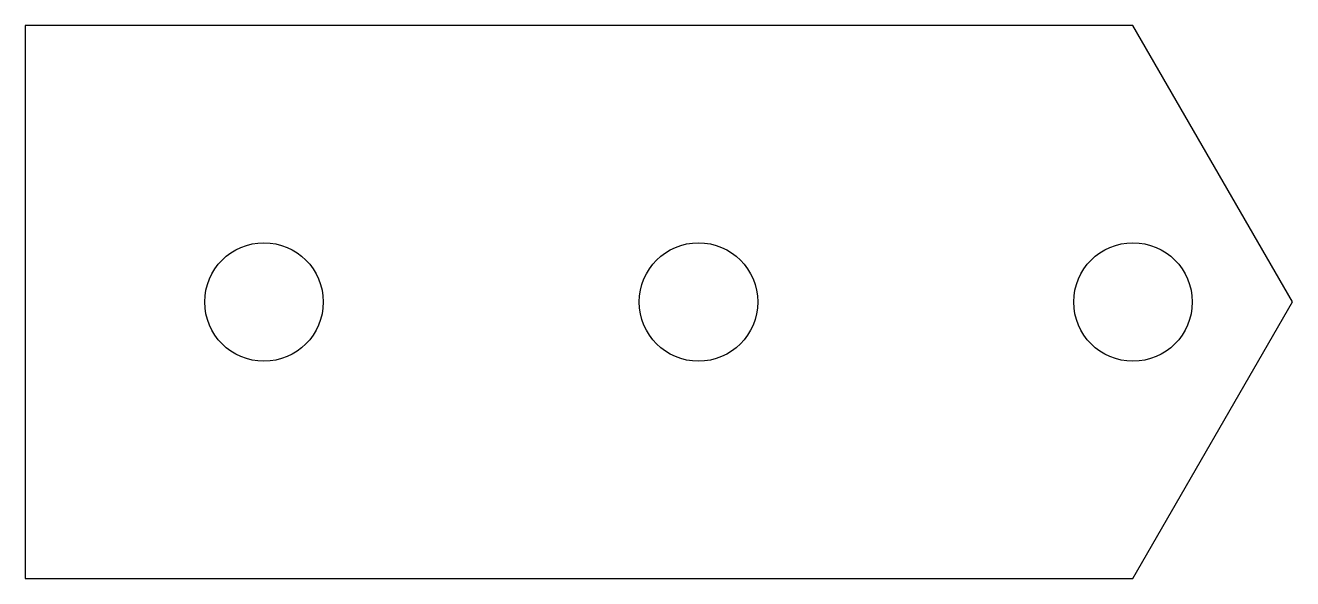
# Model space of a CAD drawing. Header units: millimetres. Extents: x 1665 to 3269, y 910 to 1610.
import ezdxf

# ---------------------------------------------------------------- set-up
doc = ezdxf.new("R2010")
doc.units = ezdxf.units.MM
doc.layers.add('Objects', color=2, linetype='Continuous')

msp = doc.modelspace()

# ---------------------------------------------------------------- linework, layer by layer
at = {"layer": 'Objects'}
msp.add_line((1664.7, 1610.4), (1664.7, 910.4), dxfattribs=at)
msp.add_lwpolyline([(1664.7, 910.4), (2864.7, 910.4), (3066.8, 910.4), (3268.9, 1260.4), (3066.8, 1610.4), (2864.7, 1610.4), (1664.7, 1610.4)], dxfattribs=at)
for centre in [(1966.8, 1260.4), (2516.8, 1260.4), (3066.8, 1260.4)]:
    msp.add_circle(centre, 75, dxfattribs=at)

doc.saveas('drawing.dxf')
